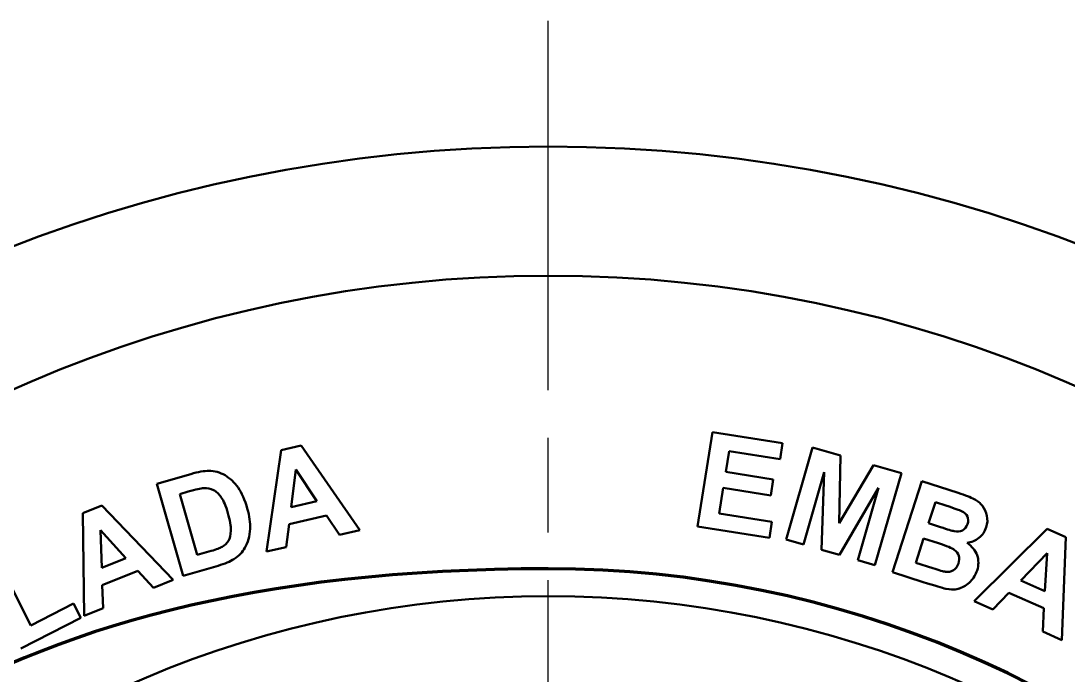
# Model space of a CAD drawing. Extents: x 0 to 616, y 0 to 436.
# Drawn here: x 500.05 to 549.71, y 338.12 to 369.15 of the extents above; entities that cross this region are included whole.
import ezdxf

# ---------------------------------------------------------------- set-up
doc = ezdxf.new("R2010")
doc.units = 0
doc.header["$LTSCALE"] = 1.5
doc.linetypes.add('AM_ISO08W050', pattern=[18, 12, -1.5, 3, -1.5])
doc.layers.add('AM_0', color=7, linetype='CONTINUOUS', lineweight=50)
doc.layers.add('AM_7', color=4, linetype='AM_ISO08W050', lineweight=25)

msp = doc.modelspace()

# ---------------------------------------------------------------- linework, layer by layer
at = {"layer": 'AM_0'}
msp.add_ellipse((525.057, 292.885), major_axis=(70.3, 0), ratio=0.999968, dxfattribs=at)
for major_axis, ratio, start_param, end_param in [((0, 64.175), 0.984172, -1.570796, 4.712389), ((-48.97, 0), 0.999968, 3.141593, 9.424778)]:
    msp.add_ellipse((525.057, 292.885), major_axis=major_axis, ratio=ratio, start_param=start_param, end_param=end_param, dxfattribs=at)
at = {"layer": 'AM_0', "color": 7}
for points in [[(532.141, 345.164), (532.141, 345.164), (532.851, 349.644), (532.851, 349.644)], [(532.851, 349.644), (532.851, 349.644), (536.172, 349.118), (536.172, 349.118)], [(533.635, 348.743), (533.635, 348.743), (533.478, 347.75), (533.478, 347.75)], [(536.052, 348.36), (536.052, 348.36), (533.635, 348.743), (533.635, 348.743)], [(536.172, 349.118), (536.172, 349.118), (536.052, 348.36), (536.052, 348.36)], [(536.344, 344.542), (536.344, 344.542), (537.594, 348.903), (537.594, 348.903)], [(537.594, 348.903), (537.594, 348.903), (538.912, 348.525), (538.912, 348.525)], [(538.912, 348.525), (538.912, 348.525), (538.85, 345.323), (538.85, 345.323)], [(506.492, 347.188), (506.492, 347.188), (508.101, 347.65), (508.101, 347.65)], [(508.101, 347.65), (508.464, 347.754), (508.748, 347.805), (508.955, 347.804)], [(508.955, 347.804), (509.232, 347.803), (509.49, 347.731), (509.727, 347.591)], [(533.478, 347.75), (533.478, 347.75), (535.727, 347.393), (535.727, 347.393)], [(538.145, 347.74), (538.145, 347.74), (537.161, 344.308), (537.161, 344.308)], [(538.024, 344.06), (538.024, 344.06), (538.145, 347.74), (538.145, 347.74)], [(538.85, 345.323), (538.85, 345.323), (540.485, 348.074), (540.485, 348.074)], [(540.485, 348.074), (540.485, 348.074), (541.806, 347.695), (541.806, 347.695)], [(541.806, 347.695), (541.806, 347.695), (540.555, 343.334), (540.555, 343.334)], [(507.743, 342.828), (507.743, 342.828), (506.492, 347.188), (506.492, 347.188)], [(509.727, 347.591), (509.965, 347.451), (510.171, 347.255), (510.347, 347.005)], [(535.727, 347.393), (535.727, 347.393), (535.608, 346.639), (535.608, 346.639)], [(541.379, 343.002), (541.379, 343.002), (542.78, 347.316), (542.78, 347.316)], [(542.78, 347.316), (542.78, 347.316), (544.505, 346.755), (544.505, 346.755)], [(507.979, 346.816), (507.979, 346.816), (507.584, 346.702), (507.584, 346.702)], [(507.584, 346.702), (507.584, 346.702), (508.412, 343.815), (508.412, 343.815)], [(508.714, 346.981), (508.583, 346.975), (508.339, 346.919), (507.979, 346.816)], [(509.181, 346.893), (509.044, 346.964), (508.889, 346.993), (508.714, 346.981)], [(509.552, 346.543), (509.44, 346.706), (509.316, 346.823), (509.181, 346.893)], [(510.347, 347.005), (510.521, 346.753), (510.667, 346.423), (510.785, 346.014)], [(533.358, 346.995), (533.358, 346.995), (533.165, 345.776), (533.165, 345.776)], [(535.608, 346.639), (535.608, 346.639), (533.358, 346.995), (533.358, 346.995)], [(540.722, 347.001), (540.722, 347.001), (538.872, 343.817), (538.872, 343.817)], [(539.738, 343.569), (539.738, 343.569), (540.722, 347.001), (540.722, 347.001)], [(544.505, 346.755), (544.847, 346.644), (545.097, 346.548), (545.256, 346.464)], [(502.981, 345.795), (502.981, 345.795), (503.879, 346.158), (503.879, 346.158)], [(503.879, 346.158), (503.879, 346.158), (507.263, 342.632), (507.263, 342.632)], [(509.863, 345.793), (509.767, 346.13), (509.662, 346.379), (509.552, 346.543)], [(543.419, 346.314), (543.419, 346.314), (543.095, 345.317), (543.095, 345.317)], [(543.919, 346.152), (543.919, 346.152), (543.419, 346.314), (543.419, 346.314)], [(545.256, 346.464), (545.414, 346.381), (545.545, 346.274), (545.648, 346.14)], [(503.042, 340.927), (503.042, 340.927), (502.981, 345.795), (502.981, 345.795)], [(510.003, 344.968), (510.006, 345.18), (509.96, 345.456), (509.863, 345.793)], [(510.785, 346.014), (510.887, 345.655), (510.931, 345.333), (510.917, 345.048)], [(533.165, 345.776), (533.165, 345.776), (535.668, 345.38), (535.668, 345.38)], [(544.659, 345.895), (544.576, 345.933), (544.329, 346.019), (543.919, 346.152)], [(544.938, 345.638), (544.891, 345.745), (544.798, 345.831), (544.659, 345.895)], [(545.648, 346.14), (545.751, 346.006), (545.822, 345.851), (545.861, 345.672)], [(545.861, 345.672), (545.901, 345.494), (545.89, 345.311), (545.83, 345.125)], [(535.548, 344.624), (535.548, 344.624), (532.141, 345.164), (532.141, 345.164)], [(535.668, 345.38), (535.668, 345.38), (535.548, 344.624), (535.548, 344.624)], [(543.095, 345.317), (543.095, 345.317), (543.665, 345.132), (543.665, 345.132)], [(544.705, 344.98), (544.818, 345.038), (544.897, 345.137), (544.942, 345.277)], [(544.942, 345.277), (544.985, 345.41), (544.984, 345.53), (544.938, 345.638)], [(505.027, 343.664), (505.027, 343.664), (503.817, 344.991), (503.817, 344.991)], [(503.817, 344.991), (503.817, 344.991), (503.879, 343.2), (503.879, 343.2)], [(509.894, 344.481), (509.964, 344.593), (509.999, 344.756), (510.003, 344.968)], [(510.917, 345.048), (510.899, 344.7), (510.817, 344.398), (510.67, 344.144)], [(543.665, 345.132), (544.005, 345.021), (544.218, 344.958), (544.303, 344.941)], [(544.303, 344.941), (544.457, 344.91), (544.592, 344.923), (544.705, 344.98)], [(545.261, 341.624), (545.261, 341.624), (548.72, 345.049), (548.72, 345.049)], [(545.83, 345.125), (545.764, 344.923), (545.65, 344.755), (545.486, 344.621)], [(548.72, 345.049), (548.72, 345.049), (549.605, 344.655), (549.605, 344.655)], [(509.069, 344.004), (509.315, 344.074), (509.489, 344.138), (509.59, 344.198)], [(509.59, 344.198), (509.722, 344.274), (509.824, 344.368), (509.894, 344.481)], [(537.161, 344.308), (537.161, 344.308), (536.344, 344.542), (536.344, 344.542)], [(542.861, 344.599), (542.861, 344.599), (542.487, 343.446), (542.487, 343.446)], [(543.565, 344.37), (543.565, 344.37), (542.861, 344.599), (542.861, 344.599)], [(544.317, 344.058), (544.212, 344.138), (543.961, 344.242), (543.565, 344.37)], [(545.486, 344.621), (545.322, 344.488), (545.133, 344.409), (544.92, 344.385)], [(544.92, 344.385), (545.157, 344.224), (545.318, 344.027), (545.399, 343.798)], [(549.605, 344.655), (549.605, 344.655), (549.419, 339.772), (549.419, 339.772)], [(498.821, 343.798), (498.821, 343.798), (500.517, 340.47), (500.517, 340.47)], [(508.412, 343.815), (508.412, 343.815), (509.069, 344.004), (509.069, 344.004)], [(510.67, 344.144), (510.561, 343.951), (510.388, 343.776), (510.152, 343.619)], [(538.872, 343.817), (538.872, 343.817), (538.024, 344.06), (538.024, 344.06)], [(544.525, 343.772), (544.491, 343.883), (544.422, 343.978), (544.317, 344.058)], [(544.512, 343.412), (544.555, 343.541), (544.558, 343.661), (544.525, 343.772)], [(545.399, 343.798), (545.48, 343.567), (545.48, 343.327), (545.399, 343.078)], [(548.722, 343.89), (548.722, 343.89), (547.478, 342.601), (547.478, 342.601)], [(548.608, 342.098), (548.608, 342.098), (548.722, 343.89), (548.722, 343.89)], [(503.879, 343.2), (503.879, 343.2), (505.027, 343.664), (505.027, 343.664)], [(509.399, 343.303), (509.399, 343.303), (507.743, 342.828), (507.743, 342.828)], [(510.152, 343.619), (509.976, 343.501), (509.724, 343.396), (509.399, 343.303)], [(540.555, 343.334), (540.555, 343.334), (539.738, 343.569), (539.738, 343.569)], [(542.487, 343.446), (542.487, 343.446), (543.292, 343.184), (543.292, 343.184)], [(543.292, 343.184), (543.607, 343.082), (543.808, 343.025), (543.899, 343.016)], [(544.271, 343.085), (544.382, 343.15), (544.463, 343.259), (544.512, 343.412)], [(505.585, 343.066), (505.585, 343.066), (503.904, 342.387), (503.904, 342.387)], [(506.339, 342.259), (506.339, 342.259), (505.585, 343.066), (505.585, 343.066)], [(542.847, 342.525), (542.847, 342.525), (541.379, 343.002), (541.379, 343.002)], [(543.899, 343.016), (544.036, 342.997), (544.16, 343.021), (544.271, 343.085)], [(545.399, 343.078), (545.336, 342.882), (545.228, 342.706), (545.077, 342.55)], [(503.904, 342.387), (503.904, 342.387), (503.943, 341.291), (503.943, 341.291)], [(507.263, 342.632), (507.263, 342.632), (506.339, 342.259), (506.339, 342.259)], [(543.907, 342.212), (543.758, 342.244), (543.404, 342.348), (542.847, 342.525)], [(547.478, 342.601), (547.478, 342.601), (548.608, 342.098), (548.608, 342.098)], [(546.909, 342.018), (546.909, 342.018), (546.148, 341.229), (546.148, 341.229)], [(548.566, 341.281), (548.566, 341.281), (546.909, 342.018), (546.909, 342.018)], [(500.517, 340.47), (500.517, 340.47), (502.546, 341.504), (502.546, 341.504)], [(502.546, 341.504), (502.546, 341.504), (502.893, 340.823), (502.893, 340.823)], [(503.943, 341.291), (503.943, 341.291), (503.042, 340.927), (503.042, 340.927)], [(546.148, 341.229), (546.148, 341.229), (545.261, 341.624), (545.261, 341.624)], [(548.508, 340.178), (548.508, 340.178), (548.566, 341.281), (548.566, 341.281)], [(502.893, 340.823), (502.893, 340.823), (500.048, 339.373), (500.048, 339.373)], [(549.419, 339.772), (549.419, 339.772), (548.508, 340.178), (548.508, 340.178)]]:
    msp.add_open_spline(points, degree=3, dxfattribs=at)
at = {"layer": 'AM_0'}
for points in [[(511.688, 343.969), (511.688, 343.969), (512.39, 348.786), (512.39, 348.786)], [(512.39, 348.786), (512.39, 348.786), (513.333, 349.004), (513.333, 349.004)], [(513.333, 349.004), (513.333, 349.004), (516.124, 344.993), (516.124, 344.993)], [(513.089, 347.861), (513.089, 347.861), (512.871, 346.083), (512.871, 346.083)], [(514.077, 346.362), (514.077, 346.362), (513.089, 347.861), (513.089, 347.861)], [(512.871, 346.083), (512.871, 346.083), (514.077, 346.362), (514.077, 346.362)], [(514.535, 345.684), (514.535, 345.684), (512.768, 345.276), (512.768, 345.276)], [(515.152, 344.769), (515.152, 344.769), (514.535, 345.684), (514.535, 345.684)], [(512.768, 345.276), (512.768, 345.276), (512.635, 344.187), (512.635, 344.187)], [(516.124, 344.993), (516.124, 344.993), (515.152, 344.769), (515.152, 344.769)], [(512.635, 344.187), (512.635, 344.187), (511.688, 343.969), (511.688, 343.969)]]:
    msp.add_open_spline(points, degree=3, dxfattribs=at)
at = {"layer": 'AM_0', "color": 7, "lineweight": 70}
msp.add_open_spline([(525.057, 343.156), (552.817, 343.156), (575.33, 320.644), (575.33, 292.885), (575.33, 292.885), (575.33, 265.125), (552.817, 242.614), (525.057, 242.614), (525.057, 242.614), (497.297, 242.614), (474.784, 265.125), (474.784, 292.885), (474.784, 292.885), (474.784, 320.644), (497.297, 343.156), (525.057, 343.156)], degree=3, knots=[0, 0, 0, 0, 0.25, 0.25, 0.25, 0.375, 0.5, 0.5, 0.5, 0.625, 0.75, 0.75, 0.75, 0.875, 1, 1, 1, 1], dxfattribs=at)
at = {"layer": 'AM_0', "color": 7}
msp.add_open_spline([(545.077, 342.55), (544.925, 342.395), (544.752, 342.287), (544.559, 342.227), (544.559, 342.227), (544.365, 342.168), (544.148, 342.163), (543.907, 342.212)], degree=3, knots=[0.6666667, 0.6666667, 0.6666667, 0.6666667, 0.7333333, 0.7333333, 0.7333333, 0.7666667, 0.8, 0.8, 0.8, 0.8], dxfattribs=at)
at = {"layer": 'AM_7'}
msp.add_line((525.057, 216.624), (525.057, 369.145), dxfattribs=at)

doc.saveas('drawing.dxf')
